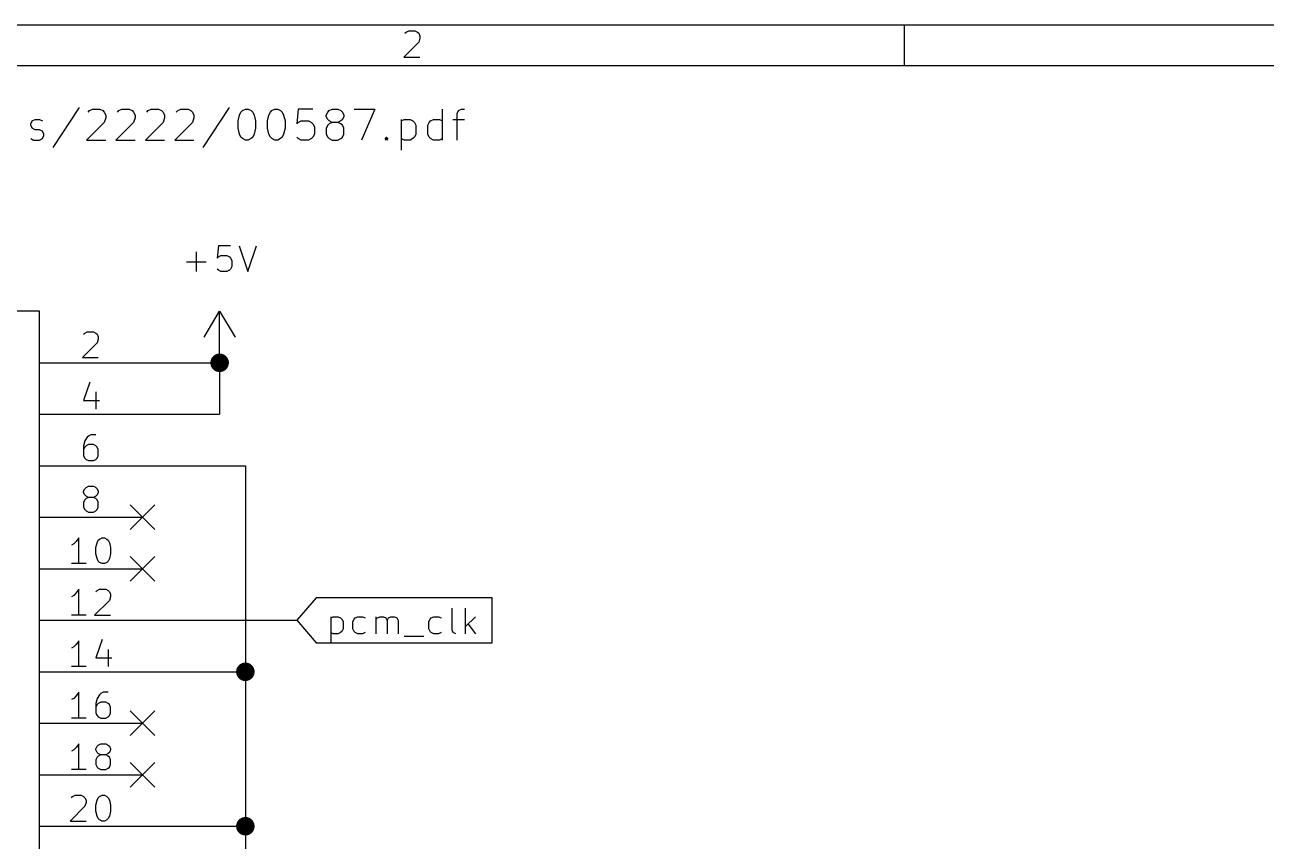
# Model space of a CAD drawing. Header units: millimetres. Extents: x 10 to 287, y -200 to -10.
# Drawn here: x 66.6 to 127.9, y -50.3 to -10 of the extents above; entities that cross this region are included whole.
import ezdxf

# ---------------------------------------------------------------- set-up
doc = ezdxf.new("R2010")
doc.units = ezdxf.units.MM
for name, color, linetype in [('BLUE', 174, 'CONTINUOUS'), ('GREENSIXTYFIVE', 129, 'CONTINUOUS'), ('LIGHTGREEN', 92, 'CONTINUOUS'), ('LIGHTRED', 12, 'CONTINUOUS'), ('MAGENTA', 214, 'CONTINUOUS'), ('RED', 14, 'CONTINUOUS')]:
    doc.layers.add(name, color=color, linetype=linetype)

msp = doc.modelspace()

# ---------------------------------------------------------------- linework, layer by layer
at = {"layer": 'BLUE', "linetype": 'CONTINUOUS'}
for p, q in [((71.7804, -33.6804), (72.9996, -34.8996)), ((72.9996, -33.6804), (71.7804, -34.8996)), ((71.7804, -36.2204), (72.9996, -37.4396)), ((72.9996, -36.2204), (71.7804, -37.4396)), ((71.7804, -43.8404), (72.9996, -45.0596)), ((72.9996, -43.8404), (71.7804, -45.0596)), ((71.7804, -46.3804), (72.9996, -47.5996)), ((72.9996, -46.3804), (71.7804, -47.5996))]:
    msp.add_line(p, q, dxfattribs=at)
at = {"layer": 'GREENSIXTYFIVE', "linetype": 'CONTINUOUS'}
for p, q in [((75.0509, -22.1692), (75.0509, -21.2016)), ((75.0509, -22.1692), (75.0509, -21.2016)), ((76.1395, -20.8992), (76.0791, -21.504)), ((76.1395, -20.8992), (76.0791, -21.504)), ((76.0791, -21.504), (76.1395, -21.4435)), ((76.0791, -21.504), (76.1395, -21.4435)), ((76.7443, -20.8992), (76.1395, -20.8992)), ((76.7443, -20.8992), (76.1395, -20.8992)), ((76.1395, -21.4435), (76.2605, -21.383)), ((76.1395, -21.4435), (76.2605, -21.383)), ((76.2605, -21.383), (76.5629, -21.383)), ((76.2605, -21.383), (76.5629, -21.383)), ((76.5629, -21.383), (76.6838, -21.4435)), ((76.5629, -21.383), (76.6838, -21.4435)), ((76.6838, -21.4435), (76.7443, -21.504)), ((76.6838, -21.4435), (76.7443, -21.504)), ((77.1676, -20.8992), (77.5909, -22.1692)), ((77.1676, -20.8992), (77.5909, -22.1692)), ((77.5909, -22.1692), (78.0143, -20.8992)), ((77.5909, -22.1692), (78.0143, -20.8992)), ((74.5671, -21.6854), (75.5348, -21.6854)), ((74.5671, -21.6854), (75.5348, -21.6854)), ((76.1395, -22.1088), (76.0791, -22.0483)), ((76.1395, -22.1088), (76.0791, -22.0483)), ((76.7443, -22.0483), (76.6838, -22.1088)), ((76.7443, -22.0483), (76.6838, -22.1088)), ((76.7443, -21.504), (76.8048, -21.6249)), ((76.7443, -21.504), (76.8048, -21.6249)), ((76.8048, -21.9273), (76.7443, -22.0483)), ((76.8048, -21.9273), (76.7443, -22.0483)), ((76.8048, -21.6249), (76.8048, -21.9273)), ((76.8048, -21.6249), (76.8048, -21.9273)), ((76.2605, -22.1692), (76.1395, -22.1088)), ((76.2605, -22.1692), (76.1395, -22.1088)), ((76.5629, -22.1692), (76.2605, -22.1692)), ((76.5629, -22.1692), (76.2605, -22.1692)), ((76.6838, -22.1088), (76.5629, -22.1692)), ((76.6838, -22.1088), (76.5629, -22.1692))]:
    msp.add_line(p, q, dxfattribs=at)
at = {"layer": 'LIGHTGREEN', "linetype": 'CONTINUOUS'}
for p, q in [((72.39, -26.67), (76.2, -26.67)), ((76.2, -26.67), (76.2, -29.21)), ((72.39, -29.21), (76.2, -29.21)), ((72.39, -31.75), (77.47, -31.75)), ((77.47, -31.75), (77.47, -41.91)), ((72.39, -39.37), (80.01, -39.37)), ((72.39, -41.91), (77.47, -41.91)), ((77.47, -41.91), (77.47, -49.53)), ((72.39, -49.53), (77.47, -49.53)), ((77.47, -49.53), (77.47, -62.23))]:
    msp.add_line(p, q, dxfattribs=at)
at = {"layer": 'LIGHTGREEN', "const_width": 0.4572}
for points in [[(75.9714, -26.67, 1), (76.4286, -26.67, 1)], [(77.2414, -41.91, 1), (77.6986, -41.91, 1)], [(77.2414, -49.53, 1), (77.6986, -49.53, 1)]]:
    msp.add_lwpolyline(points, format="xyb", close=True, dxfattribs=at)
at = {"layer": 'LIGHTRED', "linetype": 'CONTINUOUS'}
for p, q in [((70.1524, -25.6872), (69.4267, -26.4129)), ((70.1524, -25.6872), (69.4267, -26.4129)), ((69.4872, -25.2639), (69.5476, -25.2034)), ((69.4872, -25.2639), (69.5476, -25.2034)), ((69.5476, -25.2034), (69.6686, -25.1429)), ((69.5476, -25.2034), (69.6686, -25.1429)), ((69.6686, -25.1429), (69.971, -25.1429)), ((69.6686, -25.1429), (69.971, -25.1429)), ((69.971, -25.1429), (70.0919, -25.2034)), ((69.971, -25.1429), (70.0919, -25.2034)), ((70.0919, -25.2034), (70.1524, -25.2639)), ((70.0919, -25.2034), (70.1524, -25.2639)), ((70.1524, -25.2639), (70.2129, -25.3848)), ((70.1524, -25.2639), (70.2129, -25.3848)), ((70.2129, -25.5058), (70.1524, -25.6872)), ((70.2129, -25.5058), (70.1524, -25.6872)), ((70.2129, -25.3848), (70.2129, -25.5058)), ((70.2129, -25.3848), (70.2129, -25.5058)), ((69.4267, -26.4129), (70.2129, -26.4129)), ((69.4267, -26.4129), (70.2129, -26.4129)), ((69.7895, -27.6225), (69.4872, -28.5296)), ((69.7895, -27.6225), (69.4872, -28.5296)), ((70.0919, -28.1063), (70.0919, -28.9529)), ((70.0919, -28.1063), (70.0919, -28.9529)), ((69.4872, -28.5296), (70.2733, -28.5296)), ((69.4872, -28.5296), (70.2733, -28.5296)), ((69.5476, -30.5253), (69.4872, -30.7672)), ((69.5476, -30.5253), (69.4872, -30.7672)), ((69.6686, -30.3439), (69.5476, -30.5253)), ((69.6686, -30.3439), (69.5476, -30.5253)), ((69.7291, -30.2834), (69.6686, -30.3439)), ((69.7291, -30.2834), (69.6686, -30.3439)), ((69.85, -30.2229), (69.7291, -30.2834)), ((69.85, -30.2229), (69.7291, -30.2834)), ((70.0919, -30.2229), (69.85, -30.2229)), ((70.0919, -30.2229), (69.85, -30.2229)), ((69.4872, -30.7672), (69.4872, -31.251)), ((69.4872, -30.7672), (69.4872, -31.251)), ((69.5476, -30.8277), (69.4872, -30.9486)), ((69.5476, -30.8277), (69.4872, -30.9486)), ((69.6081, -30.7672), (69.5476, -30.8277)), ((69.6081, -30.7672), (69.5476, -30.8277)), ((69.7291, -30.7067), (69.6081, -30.7672)), ((69.7291, -30.7067), (69.6081, -30.7672)), ((69.971, -30.7067), (69.7291, -30.7067)), ((69.971, -30.7067), (69.7291, -30.7067)), ((70.0919, -30.7672), (69.971, -30.7067)), ((70.0919, -30.7672), (69.971, -30.7067)), ((70.1524, -30.8277), (70.0919, -30.7672)), ((70.1524, -30.8277), (70.0919, -30.7672)), ((70.2129, -30.9486), (70.1524, -30.8277)), ((70.2129, -30.9486), (70.1524, -30.8277)), ((70.2129, -31.251), (70.2129, -30.9486)), ((70.2129, -31.251), (70.2129, -30.9486)), ((69.4872, -31.251), (69.5476, -31.372)), ((69.4872, -31.251), (69.5476, -31.372)), ((69.5476, -31.372), (69.6081, -31.4325)), ((69.5476, -31.372), (69.6081, -31.4325)), ((69.6081, -31.4325), (69.7291, -31.4929)), ((69.6081, -31.4325), (69.7291, -31.4929)), ((69.7291, -31.4929), (69.971, -31.4929)), ((69.7291, -31.4929), (69.971, -31.4929)), ((69.971, -31.4929), (70.0919, -31.4325)), ((69.971, -31.4929), (70.0919, -31.4325)), ((70.0919, -31.4325), (70.1524, -31.372)), ((70.0919, -31.4325), (70.1524, -31.372)), ((70.1524, -31.372), (70.2129, -31.251)), ((70.1524, -31.372), (70.2129, -31.251)), ((69.4872, -33.0048), (69.5476, -32.8839)), ((69.4872, -33.0048), (69.5476, -32.8839)), ((69.4872, -33.0653), (69.4872, -33.0048)), ((69.4872, -33.0653), (69.4872, -33.0048)), ((69.5476, -33.1863), (69.4872, -33.0653)), ((69.5476, -33.1863), (69.4872, -33.0653)), ((69.5476, -32.8839), (69.6081, -32.8234)), ((69.5476, -32.8839), (69.6081, -32.8234)), ((69.6081, -32.8234), (69.7291, -32.7629)), ((69.6081, -32.8234), (69.7291, -32.7629)), ((69.7291, -32.7629), (69.971, -32.7629)), ((69.7291, -32.7629), (69.971, -32.7629)), ((69.971, -32.7629), (70.0919, -32.8234)), ((69.971, -32.7629), (70.0919, -32.8234)), ((70.0919, -32.8234), (70.1524, -32.8839)), ((70.0919, -32.8234), (70.1524, -32.8839)), ((70.1524, -32.8839), (70.2129, -33.0048)), ((70.1524, -32.8839), (70.2129, -33.0048)), ((70.2129, -33.0653), (70.1524, -33.1863)), ((70.2129, -33.0653), (70.1524, -33.1863)), ((70.2129, -33.0048), (70.2129, -33.0653)), ((70.2129, -33.0048), (70.2129, -33.0653)), ((69.5476, -33.4282), (69.4872, -33.5491)), ((69.5476, -33.4282), (69.4872, -33.5491)), ((69.4872, -33.5491), (69.4872, -33.791)), ((69.4872, -33.5491), (69.4872, -33.791)), ((69.6081, -33.2467), (69.5476, -33.1863)), ((69.6081, -33.2467), (69.5476, -33.1863)), ((69.6081, -33.3677), (69.5476, -33.4282)), ((69.6081, -33.3677), (69.5476, -33.4282)), ((69.7291, -33.3072), (69.6081, -33.2467)), ((69.7291, -33.3072), (69.6081, -33.2467)), ((69.7291, -33.3072), (69.6081, -33.3677)), ((69.7291, -33.3072), (69.6081, -33.3677)), ((69.971, -33.3072), (69.7291, -33.3072)), ((69.971, -33.3072), (69.7291, -33.3072)), ((70.0919, -33.2467), (69.971, -33.3072)), ((70.0919, -33.2467), (69.971, -33.3072)), ((70.0919, -33.3677), (69.971, -33.3072)), ((70.0919, -33.3677), (69.971, -33.3072)), ((70.1524, -33.1863), (70.0919, -33.2467)), ((70.1524, -33.1863), (70.0919, -33.2467)), ((70.1524, -33.4282), (70.0919, -33.3677)), ((70.1524, -33.4282), (70.0919, -33.3677)), ((70.2129, -33.5491), (70.1524, -33.4282)), ((70.2129, -33.5491), (70.1524, -33.4282)), ((70.2129, -33.791), (70.2129, -33.5491)), ((70.2129, -33.791), (70.2129, -33.5491)), ((69.4872, -33.791), (69.5476, -33.912)), ((69.4872, -33.791), (69.5476, -33.912)), ((69.5476, -33.912), (69.6081, -33.9725)), ((69.5476, -33.912), (69.6081, -33.9725)), ((69.6081, -33.9725), (69.7291, -34.0329)), ((69.6081, -33.9725), (69.7291, -34.0329)), ((69.7291, -34.0329), (69.971, -34.0329)), ((69.7291, -34.0329), (69.971, -34.0329)), ((69.971, -34.0329), (70.0919, -33.9725)), ((69.971, -34.0329), (70.0919, -33.9725)), ((70.0919, -33.9725), (70.1524, -33.912)), ((70.0919, -33.9725), (70.1524, -33.912)), ((70.1524, -33.912), (70.2129, -33.791)), ((70.1524, -33.912), (70.2129, -33.791)), ((69.1243, -35.4844), (69.0033, -35.6053)), ((69.1243, -35.4844), (69.0033, -35.6053)), ((69.2452, -35.3029), (69.1243, -35.4844)), ((69.2452, -35.3029), (69.1243, -35.4844)), ((69.2452, -36.5729), (69.2452, -35.3029)), ((69.2452, -36.5729), (69.2452, -35.3029)), ((70.1523, -35.5448), (70.2128, -35.4239)), ((70.1523, -35.5448), (70.2128, -35.4239)), ((70.2128, -35.4239), (70.2733, -35.3634)), ((70.2128, -35.4239), (70.2733, -35.3634)), ((70.2733, -35.3634), (70.3942, -35.3029)), ((70.2733, -35.3634), (70.3942, -35.3029)), ((70.3942, -35.3029), (70.5152, -35.3029)), ((70.3942, -35.3029), (70.5152, -35.3029)), ((70.5152, -35.3029), (70.6361, -35.3634)), ((70.5152, -35.3029), (70.6361, -35.3634)), ((70.6361, -35.3634), (70.6966, -35.4239)), ((70.6361, -35.3634), (70.6966, -35.4239)), ((70.6966, -35.4239), (70.7571, -35.5448)), ((70.6966, -35.4239), (70.7571, -35.5448)), ((69.0033, -35.6053), (68.8824, -35.6658)), ((69.0033, -35.6053), (68.8824, -35.6658)), ((70.0919, -35.7867), (70.1523, -35.5448)), ((70.0919, -35.7867), (70.1523, -35.5448)), ((70.0919, -36.0891), (70.0919, -35.7867)), ((70.0919, -36.0891), (70.0919, -35.7867)), ((70.1523, -36.331), (70.0919, -36.0891)), ((70.1523, -36.331), (70.0919, -36.0891)), ((70.7571, -35.5448), (70.8176, -35.7867)), ((70.7571, -35.5448), (70.8176, -35.7867)), ((70.8176, -36.0891), (70.7571, -36.331)), ((70.8176, -36.0891), (70.7571, -36.331)), ((70.8176, -35.7867), (70.8176, -36.0891)), ((70.8176, -35.7867), (70.8176, -36.0891)), ((69.6081, -36.5729), (68.8824, -36.5729)), ((69.6081, -36.5729), (68.8824, -36.5729)), ((70.2128, -36.452), (70.1523, -36.331)), ((70.2128, -36.452), (70.1523, -36.331)), ((70.2733, -36.5125), (70.2128, -36.452)), ((70.2733, -36.5125), (70.2128, -36.452)), ((70.3942, -36.5729), (70.2733, -36.5125)), ((70.3942, -36.5729), (70.2733, -36.5125)), ((70.5152, -36.5729), (70.3942, -36.5729)), ((70.5152, -36.5729), (70.3942, -36.5729)), ((70.6361, -36.5125), (70.5152, -36.5729)), ((70.6361, -36.5125), (70.5152, -36.5729)), ((70.6966, -36.452), (70.6361, -36.5125)), ((70.6966, -36.452), (70.6361, -36.5125)), ((70.7571, -36.331), (70.6966, -36.452)), ((70.7571, -36.331), (70.6966, -36.452)), ((69.2452, -37.8429), (69.1243, -38.0244)), ((69.2452, -37.8429), (69.1243, -38.0244)), ((69.2452, -39.1129), (69.2452, -37.8429)), ((69.2452, -39.1129), (69.2452, -37.8429)), ((70.0919, -37.9639), (70.1523, -37.9034)), ((70.0919, -37.9639), (70.1523, -37.9034)), ((70.1523, -37.9034), (70.2733, -37.8429)), ((70.1523, -37.9034), (70.2733, -37.8429)), ((70.2733, -37.8429), (70.5757, -37.8429)), ((70.2733, -37.8429), (70.5757, -37.8429)), ((70.5757, -37.8429), (70.6966, -37.9034)), ((70.5757, -37.8429), (70.6966, -37.9034)), ((70.6966, -37.9034), (70.7571, -37.9639)), ((70.6966, -37.9034), (70.7571, -37.9639)), ((70.7571, -37.9639), (70.8176, -38.0848)), ((70.7571, -37.9639), (70.8176, -38.0848)), ((69.0033, -38.1453), (68.8824, -38.2058)), ((69.0033, -38.1453), (68.8824, -38.2058)), ((69.1243, -38.0244), (69.0033, -38.1453)), ((69.1243, -38.0244), (69.0033, -38.1453)), ((70.7571, -38.3872), (70.0314, -39.1129)), ((70.7571, -38.3872), (70.0314, -39.1129)), ((70.8176, -38.2058), (70.7571, -38.3872)), ((70.8176, -38.2058), (70.7571, -38.3872)), ((70.8176, -38.0848), (70.8176, -38.2058)), ((70.8176, -38.0848), (70.8176, -38.2058)), ((69.6081, -39.1129), (68.8824, -39.1129)), ((69.6081, -39.1129), (68.8824, -39.1129)), ((70.0314, -39.1129), (70.8176, -39.1129)), ((70.0314, -39.1129), (70.8176, -39.1129)), ((69.2452, -40.3829), (69.1243, -40.5644)), ((69.2452, -40.3829), (69.1243, -40.5644)), ((69.2452, -41.6529), (69.2452, -40.3829)), ((69.2452, -41.6529), (69.2452, -40.3829)), ((70.3942, -40.3225), (70.0919, -41.2296)), ((70.3942, -40.3225), (70.0919, -41.2296)), ((69.0033, -40.6853), (68.8824, -40.7458)), ((69.0033, -40.6853), (68.8824, -40.7458)), ((69.1243, -40.5644), (69.0033, -40.6853)), ((69.1243, -40.5644), (69.0033, -40.6853)), ((70.6966, -40.8063), (70.6966, -41.6529)), ((70.6966, -40.8063), (70.6966, -41.6529)), ((69.6081, -41.6529), (68.8824, -41.6529)), ((69.6081, -41.6529), (68.8824, -41.6529)), ((70.0919, -41.2296), (70.878, -41.2296)), ((70.0919, -41.2296), (70.878, -41.2296)), ((69.0033, -43.2253), (68.8824, -43.2858)), ((69.0033, -43.2253), (68.8824, -43.2858)), ((69.1243, -43.1044), (69.0033, -43.2253)), ((69.1243, -43.1044), (69.0033, -43.2253)), ((69.2452, -42.9229), (69.1243, -43.1044)), ((69.2452, -42.9229), (69.1243, -43.1044)), ((69.2452, -44.1929), (69.2452, -42.9229)), ((69.2452, -44.1929), (69.2452, -42.9229)), ((70.1523, -43.2253), (70.0919, -43.4672)), ((70.1523, -43.2253), (70.0919, -43.4672)), ((70.0919, -43.4672), (70.0919, -43.951)), ((70.0919, -43.4672), (70.0919, -43.951)), ((70.2733, -43.0439), (70.1523, -43.2253)), ((70.2733, -43.0439), (70.1523, -43.2253)), ((70.2128, -43.4672), (70.1523, -43.5277)), ((70.2128, -43.4672), (70.1523, -43.5277)), ((70.3338, -43.4067), (70.2128, -43.4672)), ((70.3338, -43.4067), (70.2128, -43.4672)), ((70.3338, -42.9834), (70.2733, -43.0439)), ((70.3338, -42.9834), (70.2733, -43.0439)), ((70.4547, -42.9229), (70.3338, -42.9834)), ((70.4547, -42.9229), (70.3338, -42.9834)), ((70.5757, -43.4067), (70.3338, -43.4067)), ((70.5757, -43.4067), (70.3338, -43.4067)), ((70.6966, -42.9229), (70.4547, -42.9229)), ((70.6966, -42.9229), (70.4547, -42.9229)), ((70.6966, -43.4672), (70.5757, -43.4067)), ((70.6966, -43.4672), (70.5757, -43.4067)), ((70.7571, -43.5277), (70.6966, -43.4672)), ((70.7571, -43.5277), (70.6966, -43.4672)), ((70.1523, -43.5277), (70.0919, -43.6486)), ((70.1523, -43.5277), (70.0919, -43.6486)), ((70.0919, -43.951), (70.1523, -44.072)), ((70.0919, -43.951), (70.1523, -44.072)), ((70.1523, -44.072), (70.2128, -44.1325)), ((70.1523, -44.072), (70.2128, -44.1325)), ((70.6966, -44.1325), (70.7571, -44.072)), ((70.6966, -44.1325), (70.7571, -44.072)), ((70.8176, -43.6486), (70.7571, -43.5277)), ((70.8176, -43.6486), (70.7571, -43.5277)), ((70.7571, -44.072), (70.8176, -43.951)), ((70.7571, -44.072), (70.8176, -43.951)), ((70.8176, -43.951), (70.8176, -43.6486)), ((70.8176, -43.951), (70.8176, -43.6486)), ((69.6081, -44.1929), (68.8824, -44.1929)), ((69.6081, -44.1929), (68.8824, -44.1929)), ((70.2128, -44.1325), (70.3338, -44.1929)), ((70.2128, -44.1325), (70.3338, -44.1929)), ((70.3338, -44.1929), (70.5757, -44.1929)), ((70.3338, -44.1929), (70.5757, -44.1929)), ((70.5757, -44.1929), (70.6966, -44.1325)), ((70.5757, -44.1929), (70.6966, -44.1325)), ((69.0033, -45.7653), (68.8824, -45.8258)), ((69.0033, -45.7653), (68.8824, -45.8258)), ((69.1243, -45.6444), (69.0033, -45.7653)), ((69.1243, -45.6444), (69.0033, -45.7653)), ((69.2452, -45.4629), (69.1243, -45.6444)), ((69.2452, -45.4629), (69.1243, -45.6444)), ((69.2452, -46.7329), (69.2452, -45.4629)), ((69.2452, -46.7329), (69.2452, -45.4629)), ((70.0919, -45.7048), (70.1523, -45.5839)), ((70.0919, -45.7048), (70.1523, -45.5839)), ((70.0919, -45.7653), (70.0919, -45.7048)), ((70.0919, -45.7653), (70.0919, -45.7048)), ((70.1523, -45.8863), (70.0919, -45.7653)), ((70.1523, -45.8863), (70.0919, -45.7653)), ((70.1523, -45.5839), (70.2128, -45.5234)), ((70.1523, -45.5839), (70.2128, -45.5234)), ((70.2128, -45.9467), (70.1523, -45.8863)), ((70.2128, -45.9467), (70.1523, -45.8863)), ((70.2128, -45.5234), (70.3338, -45.4629)), ((70.2128, -45.5234), (70.3338, -45.4629)), ((70.3338, -46.0072), (70.2128, -45.9467)), ((70.3338, -46.0072), (70.2128, -45.9467)), ((70.3338, -45.4629), (70.5757, -45.4629)), ((70.3338, -45.4629), (70.5757, -45.4629)), ((70.5757, -45.4629), (70.6966, -45.5234)), ((70.5757, -45.4629), (70.6966, -45.5234)), ((70.6966, -45.9467), (70.5757, -46.0072)), ((70.6966, -45.9467), (70.5757, -46.0072)), ((70.6966, -45.5234), (70.7571, -45.5839)), ((70.6966, -45.5234), (70.7571, -45.5839)), ((70.7571, -45.8863), (70.6966, -45.9467)), ((70.7571, -45.8863), (70.6966, -45.9467)), ((70.7571, -45.5839), (70.8176, -45.7048)), ((70.7571, -45.5839), (70.8176, -45.7048)), ((70.8176, -45.7653), (70.7571, -45.8863)), ((70.8176, -45.7653), (70.7571, -45.8863)), ((70.8176, -45.7048), (70.8176, -45.7653)), ((70.8176, -45.7048), (70.8176, -45.7653)), ((70.1523, -46.1282), (70.0919, -46.2491)), ((70.1523, -46.1282), (70.0919, -46.2491)), ((70.0919, -46.2491), (70.0919, -46.491)), ((70.0919, -46.2491), (70.0919, -46.491)), ((70.0919, -46.491), (70.1523, -46.612)), ((70.0919, -46.491), (70.1523, -46.612)), ((70.2128, -46.0677), (70.1523, -46.1282)), ((70.2128, -46.0677), (70.1523, -46.1282)), ((70.3338, -46.0072), (70.2128, -46.0677)), ((70.3338, -46.0072), (70.2128, -46.0677)), ((70.5757, -46.0072), (70.3338, -46.0072)), ((70.5757, -46.0072), (70.3338, -46.0072)), ((70.6966, -46.0677), (70.5757, -46.0072)), ((70.6966, -46.0677), (70.5757, -46.0072)), ((70.7571, -46.1282), (70.6966, -46.0677)), ((70.7571, -46.1282), (70.6966, -46.0677)), ((70.8176, -46.2491), (70.7571, -46.1282)), ((70.8176, -46.2491), (70.7571, -46.1282)), ((70.7571, -46.612), (70.8176, -46.491)), ((70.7571, -46.612), (70.8176, -46.491)), ((70.8176, -46.491), (70.8176, -46.2491)), ((70.8176, -46.491), (70.8176, -46.2491)), ((69.6081, -46.7329), (68.8824, -46.7329)), ((69.6081, -46.7329), (68.8824, -46.7329)), ((70.1523, -46.612), (70.2128, -46.6725)), ((70.1523, -46.612), (70.2128, -46.6725)), ((70.2128, -46.6725), (70.3338, -46.7329)), ((70.2128, -46.6725), (70.3338, -46.7329)), ((70.3338, -46.7329), (70.5757, -46.7329)), ((70.3338, -46.7329), (70.5757, -46.7329)), ((70.5757, -46.7329), (70.6966, -46.6725)), ((70.5757, -46.7329), (70.6966, -46.6725)), ((70.6966, -46.6725), (70.7571, -46.612)), ((70.6966, -46.6725), (70.7571, -46.612)), ((68.8824, -48.1239), (68.9428, -48.0634)), ((68.8824, -48.1239), (68.9428, -48.0634)), ((68.9428, -48.0634), (69.0638, -48.0029)), ((68.9428, -48.0634), (69.0638, -48.0029)), ((69.0638, -48.0029), (69.3662, -48.0029)), ((69.0638, -48.0029), (69.3662, -48.0029)), ((69.3662, -48.0029), (69.4871, -48.0634)), ((69.3662, -48.0029), (69.4871, -48.0634)), ((69.4871, -48.0634), (69.5476, -48.1239)), ((69.4871, -48.0634), (69.5476, -48.1239)), ((69.5476, -48.1239), (69.6081, -48.2448)), ((69.5476, -48.1239), (69.6081, -48.2448)), ((69.6081, -48.3658), (69.5476, -48.5472)), ((69.6081, -48.3658), (69.5476, -48.5472)), ((69.6081, -48.2448), (69.6081, -48.3658)), ((69.6081, -48.2448), (69.6081, -48.3658)), ((70.0919, -48.4867), (70.1523, -48.2448)), ((70.0919, -48.4867), (70.1523, -48.2448)), ((70.1523, -48.2448), (70.2128, -48.1239)), ((70.1523, -48.2448), (70.2128, -48.1239)), ((70.2128, -48.1239), (70.2733, -48.0634)), ((70.2128, -48.1239), (70.2733, -48.0634)), ((70.2733, -48.0634), (70.3942, -48.0029)), ((70.2733, -48.0634), (70.3942, -48.0029)), ((70.3942, -48.0029), (70.5152, -48.0029)), ((70.3942, -48.0029), (70.5152, -48.0029)), ((70.5152, -48.0029), (70.6361, -48.0634)), ((70.5152, -48.0029), (70.6361, -48.0634)), ((70.6361, -48.0634), (70.6966, -48.1239)), ((70.6361, -48.0634), (70.6966, -48.1239)), ((70.6966, -48.1239), (70.7571, -48.2448)), ((70.6966, -48.1239), (70.7571, -48.2448)), ((70.7571, -48.2448), (70.8176, -48.4867)), ((70.7571, -48.2448), (70.8176, -48.4867)), ((69.5476, -48.5472), (68.8219, -49.2729)), ((69.5476, -48.5472), (68.8219, -49.2729)), ((70.0919, -48.7891), (70.0919, -48.4867)), ((70.0919, -48.7891), (70.0919, -48.4867)), ((70.1523, -49.031), (70.0919, -48.7891)), ((70.1523, -49.031), (70.0919, -48.7891)), ((70.8176, -48.7891), (70.7571, -49.031)), ((70.8176, -48.7891), (70.7571, -49.031)), ((70.8176, -48.4867), (70.8176, -48.7891)), ((70.8176, -48.4867), (70.8176, -48.7891)), ((68.8219, -49.2729), (69.6081, -49.2729)), ((68.8219, -49.2729), (69.6081, -49.2729)), ((70.2128, -49.152), (70.1523, -49.031)), ((70.2128, -49.152), (70.1523, -49.031)), ((70.2733, -49.2125), (70.2128, -49.152)), ((70.2733, -49.2125), (70.2128, -49.152)), ((70.3942, -49.2729), (70.2733, -49.2125)), ((70.3942, -49.2729), (70.2733, -49.2125)), ((70.5152, -49.2729), (70.3942, -49.2729)), ((70.5152, -49.2729), (70.3942, -49.2729)), ((70.6361, -49.2125), (70.5152, -49.2729)), ((70.6361, -49.2125), (70.5152, -49.2729)), ((70.6966, -49.152), (70.6361, -49.2125)), ((70.6966, -49.152), (70.6361, -49.2125)), ((70.7571, -49.031), (70.6966, -49.152)), ((70.7571, -49.031), (70.6966, -49.152))]:
    msp.add_line(p, q, dxfattribs=at)
at = {"layer": 'MAGENTA', "linetype": 'CONTINUOUS'}
for p, q in [((69.27, -14.0845), (67.9637, -16.0439)), ((69.27, -14.0845), (67.9637, -16.0439)), ((76.6722, -14.0845), (75.3659, -16.0439)), ((76.6722, -14.0845), (75.3659, -16.0439)), ((66.9477, -14.7376), (67.0929, -14.665)), ((66.9477, -14.7376), (67.0929, -14.665)), ((67.0929, -14.665), (67.3106, -14.665)), ((67.0929, -14.665), (67.3106, -14.665)), ((67.3106, -14.665), (67.4557, -14.7376)), ((67.3106, -14.665), (67.4557, -14.7376)), ((69.7054, -14.3022), (69.778, -14.2296)), ((69.7054, -14.3022), (69.778, -14.2296)), ((69.778, -14.2296), (69.9232, -14.157)), ((69.778, -14.2296), (69.9232, -14.157)), ((69.9232, -14.157), (70.286, -14.157)), ((69.9232, -14.157), (70.286, -14.157)), ((70.286, -14.157), (70.4312, -14.2296)), ((70.286, -14.157), (70.4312, -14.2296)), ((70.4312, -14.2296), (70.5037, -14.3022)), ((70.4312, -14.2296), (70.5037, -14.3022)), ((70.5037, -14.3022), (70.5763, -14.4473)), ((70.5037, -14.3022), (70.5763, -14.4473)), ((70.5763, -14.5925), (70.5037, -14.8102)), ((70.5763, -14.5925), (70.5037, -14.8102)), ((70.5763, -14.4473), (70.5763, -14.5925)), ((70.5763, -14.4473), (70.5763, -14.5925)), ((71.1568, -14.3022), (71.2294, -14.2296)), ((71.1568, -14.3022), (71.2294, -14.2296)), ((71.2294, -14.2296), (71.3746, -14.157)), ((71.2294, -14.2296), (71.3746, -14.157)), ((71.3746, -14.157), (71.7374, -14.157)), ((71.3746, -14.157), (71.7374, -14.157)), ((71.7374, -14.157), (71.8826, -14.2296)), ((71.7374, -14.157), (71.8826, -14.2296)), ((71.8826, -14.2296), (71.9551, -14.3022)), ((71.8826, -14.2296), (71.9551, -14.3022)), ((71.9551, -14.3022), (72.0277, -14.4473)), ((71.9551, -14.3022), (72.0277, -14.4473)), ((72.0277, -14.5925), (71.9551, -14.8102)), ((72.0277, -14.5925), (71.9551, -14.8102)), ((72.0277, -14.4473), (72.0277, -14.5925)), ((72.0277, -14.4473), (72.0277, -14.5925)), ((72.6082, -14.3022), (72.6808, -14.2296)), ((72.6082, -14.3022), (72.6808, -14.2296)), ((72.6808, -14.2296), (72.826, -14.157)), ((72.6808, -14.2296), (72.826, -14.157)), ((72.826, -14.157), (73.1888, -14.157)), ((72.826, -14.157), (73.1888, -14.157)), ((73.1888, -14.157), (73.334, -14.2296)), ((73.1888, -14.157), (73.334, -14.2296)), ((73.334, -14.2296), (73.4065, -14.3022)), ((73.334, -14.2296), (73.4065, -14.3022)), ((73.4065, -14.3022), (73.4791, -14.4473)), ((73.4065, -14.3022), (73.4791, -14.4473)), ((73.4791, -14.5925), (73.4065, -14.8102)), ((73.4791, -14.5925), (73.4065, -14.8102)), ((73.4791, -14.4473), (73.4791, -14.5925)), ((73.4791, -14.4473), (73.4791, -14.5925)), ((74.0596, -14.3022), (74.1322, -14.2296)), ((74.0596, -14.3022), (74.1322, -14.2296)), ((74.1322, -14.2296), (74.2774, -14.157)), ((74.1322, -14.2296), (74.2774, -14.157)), ((74.2774, -14.157), (74.6402, -14.157)), ((74.2774, -14.157), (74.6402, -14.157)), ((74.6402, -14.157), (74.7854, -14.2296)), ((74.6402, -14.157), (74.7854, -14.2296)), ((74.7854, -14.2296), (74.8579, -14.3022)), ((74.7854, -14.2296), (74.8579, -14.3022)), ((74.8579, -14.3022), (74.9305, -14.4473)), ((74.8579, -14.3022), (74.9305, -14.4473)), ((74.9305, -14.5925), (74.8579, -14.8102)), ((74.9305, -14.5925), (74.8579, -14.8102)), ((74.9305, -14.4473), (74.9305, -14.5925)), ((74.9305, -14.4473), (74.9305, -14.5925)), ((77.1076, -14.7376), (77.1802, -14.4473)), ((77.1076, -14.7376), (77.1802, -14.4473)), ((77.1802, -14.4473), (77.2528, -14.3022)), ((77.1802, -14.4473), (77.2528, -14.3022)), ((77.2528, -14.3022), (77.3254, -14.2296)), ((77.2528, -14.3022), (77.3254, -14.2296)), ((77.3254, -14.2296), (77.4705, -14.157)), ((77.3254, -14.2296), (77.4705, -14.157)), ((77.4705, -14.157), (77.6156, -14.157)), ((77.4705, -14.157), (77.6156, -14.157)), ((77.6156, -14.157), (77.7608, -14.2296)), ((77.6156, -14.157), (77.7608, -14.2296)), ((77.7608, -14.2296), (77.8334, -14.3022)), ((77.7608, -14.2296), (77.8334, -14.3022)), ((77.8334, -14.3022), (77.9059, -14.4473)), ((77.8334, -14.3022), (77.9059, -14.4473)), ((77.9059, -14.4473), (77.9785, -14.7376)), ((77.9059, -14.4473), (77.9785, -14.7376)), ((78.559, -14.7376), (78.6316, -14.4473)), ((78.559, -14.7376), (78.6316, -14.4473)), ((78.6316, -14.4473), (78.7042, -14.3022)), ((78.6316, -14.4473), (78.7042, -14.3022)), ((78.7042, -14.3022), (78.7768, -14.2296)), ((78.7042, -14.3022), (78.7768, -14.2296)), ((78.7768, -14.2296), (78.9219, -14.157)), ((78.7768, -14.2296), (78.9219, -14.157)), ((78.9219, -14.157), (79.067, -14.157)), ((78.9219, -14.157), (79.067, -14.157)), ((79.067, -14.157), (79.2122, -14.2296)), ((79.067, -14.157), (79.2122, -14.2296)), ((79.2122, -14.2296), (79.2848, -14.3022)), ((79.2122, -14.2296), (79.2848, -14.3022)), ((79.2848, -14.3022), (79.3573, -14.4473)), ((79.2848, -14.3022), (79.3573, -14.4473)), ((79.3573, -14.4473), (79.4299, -14.7376)), ((79.3573, -14.4473), (79.4299, -14.7376)), ((80.083, -14.157), (80.0104, -14.8827)), ((80.083, -14.157), (80.0104, -14.8827)), ((80.8087, -14.157), (80.083, -14.157)), ((80.8087, -14.157), (80.083, -14.157)), ((81.4618, -14.4473), (81.5344, -14.3022)), ((81.4618, -14.4473), (81.5344, -14.3022)), ((81.4618, -14.5199), (81.4618, -14.4473)), ((81.4618, -14.5199), (81.4618, -14.4473)), ((81.5344, -14.665), (81.4618, -14.5199)), ((81.5344, -14.665), (81.4618, -14.5199)), ((81.5344, -14.3022), (81.607, -14.2296)), ((81.5344, -14.3022), (81.607, -14.2296)), ((81.607, -14.7376), (81.5344, -14.665)), ((81.607, -14.7376), (81.5344, -14.665)), ((81.607, -14.2296), (81.7521, -14.157)), ((81.607, -14.2296), (81.7521, -14.157)), ((81.7521, -14.157), (82.0424, -14.157)), ((81.7521, -14.157), (82.0424, -14.157)), ((82.0424, -14.157), (82.1876, -14.2296)), ((82.0424, -14.157), (82.1876, -14.2296)), ((82.1876, -14.2296), (82.2601, -14.3022)), ((82.1876, -14.2296), (82.2601, -14.3022)), ((82.2601, -14.665), (82.1876, -14.7376)), ((82.2601, -14.665), (82.1876, -14.7376)), ((82.2601, -14.3022), (82.3327, -14.4473)), ((82.2601, -14.3022), (82.3327, -14.4473)), ((82.3327, -14.5199), (82.2601, -14.665)), ((82.3327, -14.5199), (82.2601, -14.665)), ((82.3327, -14.4473), (82.3327, -14.5199)), ((82.3327, -14.4473), (82.3327, -14.5199)), ((82.8407, -14.157), (83.8567, -14.157)), ((82.8407, -14.157), (83.8567, -14.157)), ((83.8567, -14.157), (83.2035, -15.681)), ((83.8567, -14.157), (83.2035, -15.681)), ((85.1629, -14.665), (85.1629, -16.189)), ((85.1629, -14.7376), (85.3081, -14.665)), ((85.1629, -14.665), (85.1629, -16.189)), ((85.1629, -14.7376), (85.3081, -14.665)), ((85.3081, -14.665), (85.5983, -14.665)), ((85.3081, -14.665), (85.5983, -14.665)), ((85.5983, -14.665), (85.7435, -14.7376)), ((85.5983, -14.665), (85.7435, -14.7376)), ((86.6144, -14.7376), (86.7595, -14.665)), ((86.6144, -14.7376), (86.7595, -14.665)), ((86.7595, -14.665), (87.0498, -14.665)), ((86.7595, -14.665), (87.0498, -14.665)), ((87.0498, -14.665), (87.195, -14.7376)), ((87.0498, -14.665), (87.195, -14.7376)), ((87.195, -15.681), (87.195, -14.157)), ((87.195, -15.681), (87.195, -14.157)), ((87.703, -14.665), (88.2836, -14.665)), ((87.703, -14.665), (88.2836, -14.665)), ((87.9207, -14.3747), (87.9933, -14.2296)), ((87.9207, -14.3747), (87.9933, -14.2296)), ((87.9207, -15.681), (87.9207, -14.3747)), ((87.9207, -15.681), (87.9207, -14.3747)), ((87.9933, -14.2296), (88.1384, -14.157)), ((87.9933, -14.2296), (88.1384, -14.157)), ((88.1384, -14.157), (88.2836, -14.157)), ((88.1384, -14.157), (88.2836, -14.157)), ((66.8751, -14.8827), (66.9477, -14.7376)), ((66.8751, -14.8827), (66.9477, -14.7376)), ((66.8751, -14.9553), (66.8751, -14.8827)), ((66.8751, -14.9553), (66.8751, -14.8827)), ((66.9477, -15.1005), (66.8751, -14.9553)), ((66.9477, -15.1005), (66.8751, -14.9553)), ((67.0929, -15.173), (66.9477, -15.1005)), ((67.0929, -15.173), (66.9477, -15.1005)), ((67.3106, -15.173), (67.0929, -15.173)), ((67.3106, -15.173), (67.0929, -15.173)), ((67.4557, -15.2456), (67.3106, -15.173)), ((67.4557, -15.2456), (67.3106, -15.173)), ((67.5283, -15.3907), (67.4557, -15.2456)), ((67.5283, -15.3907), (67.4557, -15.2456)), ((70.5037, -14.8102), (69.6329, -15.681)), ((70.5037, -14.8102), (69.6329, -15.681)), ((71.9551, -14.8102), (71.0843, -15.681)), ((71.9551, -14.8102), (71.0843, -15.681)), ((73.4065, -14.8102), (72.5357, -15.681)), ((73.4065, -14.8102), (72.5357, -15.681)), ((74.8579, -14.8102), (73.9871, -15.681)), ((74.8579, -14.8102), (73.9871, -15.681)), ((77.1076, -15.1005), (77.1076, -14.7376)), ((77.1076, -15.1005), (77.1076, -14.7376)), ((77.1802, -15.3907), (77.1076, -15.1005)), ((77.1802, -15.3907), (77.1076, -15.1005)), ((77.9785, -15.1005), (77.9059, -15.3907)), ((77.9785, -15.1005), (77.9059, -15.3907)), ((77.9785, -14.7376), (77.9785, -15.1005)), ((77.9785, -14.7376), (77.9785, -15.1005)), ((78.559, -15.1005), (78.559, -14.7376)), ((78.559, -15.1005), (78.559, -14.7376)), ((78.6316, -15.3907), (78.559, -15.1005)), ((78.6316, -15.3907), (78.559, -15.1005)), ((79.4299, -15.1005), (79.3573, -15.3907)), ((79.4299, -15.1005), (79.3573, -15.3907)), ((79.4299, -14.7376), (79.4299, -15.1005)), ((79.4299, -14.7376), (79.4299, -15.1005)), ((80.0104, -14.8827), (80.083, -14.8102)), ((80.0104, -14.8827), (80.083, -14.8102)), ((80.083, -14.8102), (80.2282, -14.7376)), ((80.083, -14.8102), (80.2282, -14.7376)), ((80.2282, -14.7376), (80.591, -14.7376)), ((80.2282, -14.7376), (80.591, -14.7376)), ((80.591, -14.7376), (80.7362, -14.8102)), ((80.591, -14.7376), (80.7362, -14.8102)), ((80.7362, -14.8102), (80.8087, -14.8827)), ((80.7362, -14.8102), (80.8087, -14.8827)), ((80.8087, -14.8827), (80.8813, -15.0279)), ((80.8087, -14.8827), (80.8813, -15.0279)), ((80.8813, -15.0279), (80.8813, -15.3907)), ((80.8813, -15.0279), (80.8813, -15.3907)), ((81.5344, -14.9553), (81.4618, -15.1005)), ((81.5344, -14.9553), (81.4618, -15.1005)), ((81.4618, -15.1005), (81.4618, -15.3907)), ((81.4618, -15.1005), (81.4618, -15.3907)), ((81.607, -14.8827), (81.5344, -14.9553)), ((81.607, -14.8827), (81.5344, -14.9553)), ((81.7521, -14.8102), (81.607, -14.7376)), ((81.7521, -14.8102), (81.607, -14.7376)), ((81.7521, -14.8102), (81.607, -14.8827)), ((81.7521, -14.8102), (81.607, -14.8827)), ((82.0424, -14.8102), (81.7521, -14.8102)), ((82.0424, -14.8102), (81.7521, -14.8102)), ((82.1876, -14.7376), (82.0424, -14.8102)), ((82.1876, -14.7376), (82.0424, -14.8102)), ((82.1876, -14.8827), (82.0424, -14.8102)), ((82.1876, -14.8827), (82.0424, -14.8102)), ((82.2601, -14.9553), (82.1876, -14.8827)), ((82.2601, -14.9553), (82.1876, -14.8827)), ((82.3327, -15.1005), (82.2601, -14.9553)), ((82.3327, -15.1005), (82.2601, -14.9553)), ((82.3327, -15.3907), (82.3327, -15.1005)), ((82.3327, -15.3907), (82.3327, -15.1005)), ((85.7435, -14.7376), (85.8161, -14.8102)), ((85.7435, -14.7376), (85.8161, -14.8102)), ((85.8161, -14.8102), (85.8886, -14.9553)), ((85.8161, -14.8102), (85.8886, -14.9553)), ((85.8886, -14.9553), (85.8886, -15.3907)), ((85.8886, -14.9553), (85.8886, -15.3907)), ((86.4692, -14.9553), (86.5418, -14.8102)), ((86.4692, -14.9553), (86.5418, -14.8102)), ((86.4692, -15.3907), (86.4692, -14.9553)), ((86.4692, -15.3907), (86.4692, -14.9553)), ((86.5418, -14.8102), (86.6144, -14.7376)), ((86.5418, -14.8102), (86.6144, -14.7376)), ((66.8751, -15.6085), (67.0203, -15.681)), ((66.8751, -15.6085), (67.0203, -15.681)), ((67.0203, -15.681), (67.3106, -15.681)), ((67.0203, -15.681), (67.3106, -15.681)), ((67.3106, -15.681), (67.4557, -15.6085)), ((67.3106, -15.681), (67.4557, -15.6085)), ((67.4557, -15.6085), (67.5283, -15.4633)), ((67.4557, -15.6085), (67.5283, -15.4633)), ((67.5283, -15.4633), (67.5283, -15.3907)), ((67.5283, -15.4633), (67.5283, -15.3907)), ((69.6329, -15.681), (70.5763, -15.681)), ((69.6329, -15.681), (70.5763, -15.681)), ((71.0843, -15.681), (72.0277, -15.681)), ((71.0843, -15.681), (72.0277, -15.681)), ((72.5357, -15.681), (73.4791, -15.681)), ((72.5357, -15.681), (73.4791, -15.681)), ((73.9871, -15.681), (74.9305, -15.681)), ((73.9871, -15.681), (74.9305, -15.681)), ((77.2528, -15.5359), (77.1802, -15.3907)), ((77.2528, -15.5359), (77.1802, -15.3907)), ((77.3254, -15.6085), (77.2528, -15.5359)), ((77.3254, -15.6085), (77.2528, -15.5359)), ((77.4705, -15.681), (77.3254, -15.6085)), ((77.4705, -15.681), (77.3254, -15.6085)), ((77.6156, -15.681), (77.4705, -15.681)), ((77.6156, -15.681), (77.4705, -15.681)), ((77.7608, -15.6085), (77.6156, -15.681)), ((77.7608, -15.6085), (77.6156, -15.681)), ((77.8334, -15.5359), (77.7608, -15.6085)), ((77.8334, -15.5359), (77.7608, -15.6085)), ((77.9059, -15.3907), (77.8334, -15.5359)), ((77.9059, -15.3907), (77.8334, -15.5359)), ((78.7042, -15.5359), (78.6316, -15.3907)), ((78.7042, -15.5359), (78.6316, -15.3907)), ((78.7768, -15.6085), (78.7042, -15.5359)), ((78.7768, -15.6085), (78.7042, -15.5359)), ((78.9219, -15.681), (78.7768, -15.6085)), ((78.9219, -15.681), (78.7768, -15.6085)), ((79.067, -15.681), (78.9219, -15.681)), ((79.067, -15.681), (78.9219, -15.681)), ((79.2122, -15.6085), (79.067, -15.681)), ((79.2122, -15.6085), (79.067, -15.681)), ((79.2848, -15.5359), (79.2122, -15.6085)), ((79.2848, -15.5359), (79.2122, -15.6085)), ((79.3573, -15.3907), (79.2848, -15.5359)), ((79.3573, -15.3907), (79.2848, -15.5359)), ((80.083, -15.6085), (80.0104, -15.5359)), ((80.083, -15.6085), (80.0104, -15.5359)), ((80.2282, -15.681), (80.083, -15.6085)), ((80.2282, -15.681), (80.083, -15.6085)), ((80.591, -15.681), (80.2282, -15.681)), ((80.591, -15.681), (80.2282, -15.681)), ((80.7362, -15.6085), (80.591, -15.681)), ((80.7362, -15.6085), (80.591, -15.681)), ((80.8087, -15.5359), (80.7362, -15.6085)), ((80.8087, -15.5359), (80.7362, -15.6085)), ((80.8813, -15.3907), (80.8087, -15.5359)), ((80.8813, -15.3907), (80.8087, -15.5359)), ((81.4618, -15.3907), (81.5344, -15.5359)), ((81.4618, -15.3907), (81.5344, -15.5359)), ((81.5344, -15.5359), (81.607, -15.6085)), ((81.5344, -15.5359), (81.607, -15.6085)), ((81.607, -15.6085), (81.7521, -15.681)), ((81.607, -15.6085), (81.7521, -15.681)), ((81.7521, -15.681), (82.0424, -15.681)), ((81.7521, -15.681), (82.0424, -15.681)), ((82.0424, -15.681), (82.1876, -15.6085)), ((82.0424, -15.681), (82.1876, -15.6085)), ((82.1876, -15.6085), (82.2601, -15.5359)), ((82.1876, -15.6085), (82.2601, -15.5359)), ((82.2601, -15.5359), (82.3327, -15.3907)), ((82.2601, -15.5359), (82.3327, -15.3907)), ((84.3646, -15.6085), (84.4372, -15.5359)), ((84.3646, -15.6085), (84.4372, -15.5359)), ((84.4372, -15.681), (84.3646, -15.6085)), ((84.4372, -15.681), (84.3646, -15.6085)), ((84.4372, -15.5359), (84.5098, -15.6085)), ((84.4372, -15.5359), (84.4372, -15.681)), ((84.4372, -15.5359), (84.5098, -15.6085)), ((84.4372, -15.5359), (84.4372, -15.681)), ((84.5098, -15.6085), (84.4372, -15.681)), ((84.5098, -15.6085), (84.4372, -15.681)), ((85.3081, -15.681), (85.1629, -15.6085)), ((85.3081, -15.681), (85.1629, -15.6085)), ((85.5983, -15.681), (85.3081, -15.681)), ((85.5983, -15.681), (85.3081, -15.681)), ((85.7435, -15.6085), (85.5983, -15.681)), ((85.7435, -15.6085), (85.5983, -15.681)), ((85.8161, -15.5359), (85.7435, -15.6085)), ((85.8161, -15.5359), (85.7435, -15.6085)), ((85.8886, -15.3907), (85.8161, -15.5359)), ((85.8886, -15.3907), (85.8161, -15.5359)), ((86.5418, -15.5359), (86.4692, -15.3907)), ((86.5418, -15.5359), (86.4692, -15.3907)), ((86.6144, -15.6085), (86.5418, -15.5359)), ((86.6144, -15.6085), (86.5418, -15.5359)), ((86.7595, -15.681), (86.6144, -15.6085)), ((86.7595, -15.681), (86.6144, -15.6085)), ((87.0498, -15.681), (86.7595, -15.681)), ((87.0498, -15.681), (86.7595, -15.681)), ((87.195, -15.6085), (87.0498, -15.681)), ((87.195, -15.6085), (87.0498, -15.681))]:
    msp.add_line(p, q, dxfattribs=at)
at = {"layer": 'RED', "linetype": 'CONTINUOUS'}
for p, q in [((10, -10), (287.0022, -10)), ((85.3462, -10.4175), (85.4081, -10.3556)), ((85.4081, -10.3556), (85.5319, -10.2937)), ((85.5319, -10.2937), (85.8414, -10.2937)), ((85.8414, -10.2937), (85.9652, -10.3556)), ((85.9652, -10.3556), (86.0271, -10.4175)), ((110, -12), (110, -10)), ((86.0271, -10.8508), (85.2843, -11.5937)), ((86.0271, -10.4175), (86.089, -10.5413)), ((86.089, -10.6651), (86.0271, -10.8508)), ((86.089, -10.5413), (86.089, -10.6651)), ((85.2843, -11.5937), (86.089, -11.5937)), ((12, -12), (285.0022, -12)), ((67.31, -24.13), (29.21, -24.13)), ((67.31, -77.47), (67.31, -24.13)), ((75.438, -25.4), (76.2, -24.13)), ((76.2, -24.13), (76.962, -25.4)), ((76.2, -26.67), (76.2, -24.13)), ((67.31, -26.67), (72.39, -26.67)), ((67.31, -26.67), (72.39, -26.67)), ((67.31, -29.21), (72.39, -29.21)), ((67.31, -29.21), (72.39, -29.21)), ((67.31, -31.75), (72.39, -31.75)), ((67.31, -31.75), (72.39, -31.75)), ((67.31, -34.29), (72.39, -34.29)), ((67.31, -34.29), (72.39, -34.29)), ((67.31, -36.83), (72.39, -36.83)), ((67.31, -36.83), (72.39, -36.83)), ((80.9625, -38.2584), (80.01, -39.37)), ((89.6594, -38.2584), (80.9625, -38.2584)), ((89.6594, -39.37), (89.6594, -38.2584)), ((81.6867, -39.1934), (81.6867, -40.4634)), ((81.6867, -39.2538), (81.8077, -39.1934)), ((81.8077, -39.1934), (82.0496, -39.1934)), ((82.0496, -39.1934), (82.1705, -39.2538)), ((82.8962, -39.2538), (83.0172, -39.1934)), ((83.0172, -39.1934), (83.2591, -39.1934)), ((83.2591, -39.1934), (83.38, -39.2538)), ((83.9243, -40.04), (83.9243, -39.1934)), ((83.9848, -39.2538), (84.1058, -39.1934)), ((84.1058, -39.1934), (84.2872, -39.1934)), ((84.2872, -39.1934), (84.4081, -39.2538)), ((84.5291, -39.2538), (84.65, -39.1934)), ((84.65, -39.1934), (84.8315, -39.1934)), ((84.8315, -39.1934), (84.9524, -39.2538)), ((86.6457, -39.2538), (86.7667, -39.1934)), ((86.7667, -39.1934), (87.0086, -39.1934)), ((87.0086, -39.1934), (87.1295, -39.2538)), ((87.6738, -39.8586), (87.6738, -38.77)), ((88.339, -40.04), (88.339, -38.77)), ((88.8228, -39.1934), (88.339, -39.6772)), ((67.31, -39.37), (72.39, -39.37)), ((67.31, -39.37), (72.39, -39.37)), ((80.01, -39.37), (80.9625, -40.4816)), ((82.1705, -39.2538), (82.231, -39.3143)), ((82.231, -39.3143), (82.2915, -39.4353)), ((82.2915, -39.7981), (82.231, -39.9191)), ((82.2915, -39.4353), (82.2915, -39.7981)), ((82.7753, -39.4353), (82.8357, -39.3143)), ((82.7753, -39.7981), (82.7753, -39.4353)), ((82.8357, -39.9191), (82.7753, -39.7981)), ((82.8357, -39.3143), (82.8962, -39.2538)), ((83.9243, -39.3143), (83.9848, -39.2538)), ((84.4081, -39.2538), (84.4686, -39.3748)), ((84.4686, -39.3748), (84.5291, -39.2538)), ((84.4686, -39.3748), (84.4686, -40.04)), ((84.9524, -39.2538), (85.0129, -39.3748)), ((85.0129, -39.3748), (85.0129, -40.04)), ((86.5248, -39.4353), (86.5852, -39.3143)), ((86.5248, -39.7981), (86.5248, -39.4353)), ((86.5852, -39.9191), (86.5248, -39.7981)), ((86.5852, -39.3143), (86.6457, -39.2538)), ((88.46, -39.5562), (88.8228, -40.04)), ((89.6594, -40.4816), (89.6594, -39.37)), ((81.8077, -40.04), (81.6867, -39.9796)), ((82.0496, -40.04), (81.8077, -40.04)), ((82.1705, -39.9796), (82.0496, -40.04)), ((82.231, -39.9191), (82.1705, -39.9796)), ((82.8962, -39.9796), (82.8357, -39.9191)), ((83.0172, -40.04), (82.8962, -39.9796)), ((83.2591, -40.04), (83.0172, -40.04)), ((83.38, -39.9796), (83.2591, -40.04)), ((85.3153, -40.161), (86.2829, -40.161)), ((86.6457, -39.9796), (86.5852, -39.9191)), ((86.7667, -40.04), (86.6457, -39.9796)), ((87.0086, -40.04), (86.7667, -40.04)), ((87.1295, -39.9796), (87.0086, -40.04)), ((87.7343, -39.9796), (87.6738, -39.8586)), ((87.8553, -40.04), (87.7343, -39.9796)), ((80.9625, -40.4816), (89.6594, -40.4816)), ((67.31, -41.91), (72.39, -41.91)), ((67.31, -41.91), (72.39, -41.91)), ((67.31, -44.45), (72.39, -44.45)), ((67.31, -44.45), (72.39, -44.45)), ((67.31, -46.99), (72.39, -46.99)), ((67.31, -46.99), (72.39, -46.99)), ((67.31, -49.53), (72.39, -49.53)), ((67.31, -49.53), (72.39, -49.53))]:
    msp.add_line(p, q, dxfattribs=at)

doc.saveas('drawing.dxf')
